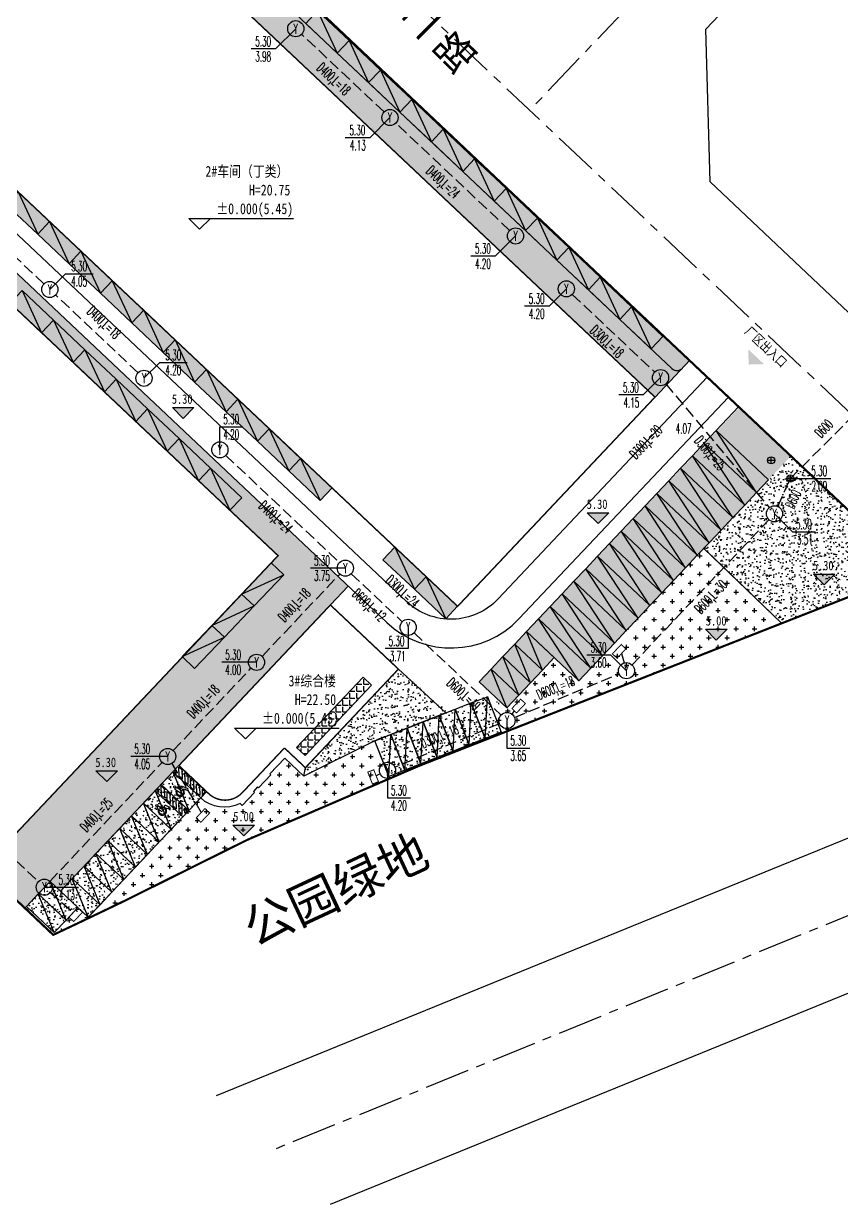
# Model space of a CAD drawing. Header units: millimetres. Extents: x 684548 to 687040, y 2544652 to 2545581.
# Drawn here: x 685342.7 to 685456.4, y 2545183 to 2545347.3 of the extents above; entities that cross this region are included whole.
import ezdxf

# ---------------------------------------------------------------- set-up
doc = ezdxf.new("R2010")
doc.units = ezdxf.units.MM
doc.header["$LTSCALE"] = 500
for name, pattern in [('CENTER', [2, 1.25, -0.25, 0.25, -0.25]), ('DASH', [0.35, 0.25, -0.1]), ('DASHED', [0.75, 0.5, -0.25]), ('DOTE', [2.4200000000000004, 2, -0.2, 0.02, -0.2])]:
    doc.linetypes.add(name, pattern=pattern)
for name, color, linetype in [('1绿地填充', 116, 'Continuous'), ('2', 2, 'Continuous'), ('4', 4, 'Continuous'), ('9', 9, 'Continuous'), ('DIM_ELEV', 3, 'Continuous'), ('PIPE-雨水', 222, 'DASH'), ('PLAN_道路', 4, 'Continuous'), ('PUB_DIM', 3, 'Continuous'), ('T1-图例$0$A-Car-Stnd', 155, 'Continuous'), ('T1-图例$0$A-Stnd', 7, 'Continuous'), ('TWT_ELEV', 3, 'Continuous'), ('TWT_LEAD', 3, 'Continuous'), ('TWT_SYMB', 3, 'Continuous'), ('TWT_TEXT', 7, 'Continuous'), ('WELL_雨水', 2, 'Continuous'), ('Z-道路中心线', 1, 'Continuous'), ('建筑', 4, 'Continuous')]:
    doc.layers.add(name, color=color, linetype=linetype)
doc.layers.add('JT-道路名称-BZ', color=7, linetype='Continuous', lineweight=5)
doc.layers.add('WSPOINT', color=4, linetype='Continuous', true_color=0x00ffff)
doc.layers.add('YSPOINT', color=40, linetype='Continuous', true_color=0xffc700)
doc.styles.add('-宋', font='simsun_0.shx', dxfattribs={"width": 0.8})
doc.styles.get("Standard").update_dxf_attribs({"font": 'simsun_0.shx'})
doc.styles.add('天正', font='simplex8.shx', dxfattribs={"width": 0.7, "bigfont": 'hztxt.shx'})
pattern_1 = [(0, (-685263.1372840717, -2544651.79451931), (1.27, 1.27), [0.635, -1.905]), (90, (-685262.8197840715, -2544652.11201931), (-1.27, 1.27), [0.635, -1.905])]
pattern_2 = [(50, (-685263.1373950907, -2545183.045798301), (2.186216027952048, -0.1912690264668369), [0.2286, -2.5146]), (355, (-685263.1373950907, -2545183.045798301), (-0.4229139117080038, 2.29267971458616), [0.18288, -2.01168]), (100.451, (-685262.9552110904, -2545183.061737301), (1.763310019991511, 2.101400253843503), [0.19428, -2.13708]), (46.18420000000001, (-685263.1373950907, -2545182.436198301), (3.252948490705559, -0.5045079351927257), [0.3428999999999994, -3.771899999999995]), (96.6356, (-685262.8663162906, -2545182.478240301), (2.848850813594846, 2.969106670680591), [0.2914200000000001, -3.20562]), (351.184, (-685263.1373950907, -2545182.436198301), (2.848855269767207, 2.969101414327173), [0.2743200000000001, -3.01752]), (21, (-685262.8325950906, -2545182.588598301), (1.819378558024599, -1.22718622220115), [0.2286, -2.5146]), (326, (-685262.8325950906, -2545182.588598301), (0.7416243401717652, 2.210255593467831), [0.18288, -2.01168]), (71.4514, (-685262.6809810906, -2545182.690863501), (2.560997889241493, 0.9830742925926895), [0.19428, -2.13708]), (37.5, (-685263.1373950907, -2545183.045798301), (0.0370632390071019, 1.014660466477837), [0, -1.987296, 0, -2.04216, 0, -2.0193]), (7.499999999999999, (-685263.1373950907, -2545183.045798301), (0.8018359501236689, 1.202166897817434), [0, -1.164336, 0, -1.941576, 0, -0.7696200000000001]), (327.5, (-685263.8170990905, -2545183.045798301), (1.627087142002457, -0.0687449279120812), [0, -0.7620000000000001, 0, -2.37744, 0, -3.15468]), (317.5, (-685264.1218990907, -2545183.045798301), (1.777550176632216, 0.3051178923999964), [0, -0.9906000000000001, 0, -1.578864, 0, -2.24028])]
pattern_3 = [(50, (-685263.1360403113, -2545183.047005755), (2.186216027952048, -0.1912690264668369), [0.2286, -2.5146]), (355, (-685263.1360403113, -2545183.047005755), (-0.4229139117080038, 2.29267971458616), [0.18288, -2.01168]), (100.451, (-685262.9538563113, -2545183.062944756), (1.763310019991511, 2.101400253843503), [0.19428, -2.13708]), (46.18420000000001, (-685263.1360403113, -2545182.437405756), (3.252948490705559, -0.5045079351927257), [0.3428999999999997, -3.771899999999997]), (96.6356, (-685262.8649615115, -2545182.479447756), (2.848850813594846, 2.969106670680591), [0.2914200000000001, -3.20562]), (351.184, (-685263.1360403113, -2545182.437405756), (2.848855269767207, 2.969101414327173), [0.2743200000000001, -3.01752]), (21, (-685262.8312403111, -2545182.589805755), (1.819378558024599, -1.22718622220115), [0.2286, -2.5146]), (326, (-685262.8312403111, -2545182.589805755), (0.7416243401717652, 2.210255593467831), [0.18288, -2.01168]), (71.4514, (-685262.6796263113, -2545182.692070956), (2.560997889241493, 0.9830742925926895), [0.19428, -2.13708]), (37.5, (-685263.1360403113, -2545183.047005755), (0.0370632390071019, 1.014660466477837), [0, -1.987296, 0, -2.04216, 0, -2.0193]), (7.499999999999999, (-685263.1360403113, -2545183.047005755), (0.8018359501236689, 1.202166897817434), [0, -1.164336, 0, -1.941576, 0, -0.7696200000000001]), (327.5, (-685263.8157443114, -2545183.047005755), (1.627087142002457, -0.0687449279120812), [0, -0.7620000000000001, 0, -2.37744, 0, -3.15468]), (317.5, (-685264.1205443114, -2545183.047005755), (1.777550176632216, 0.3051178923999964), [0, -0.9906000000000001, 0, -1.578864, 0, -2.24028])]

# ---------------------------------------------------------------- blocks, each defined once
blk = doc.blocks.new('雨水井')
at = {"layer": '2'}
for p, q in [((-1, 0), (1, 0)), ((-0.8803700023522827, 0.4742875277278982), (0.8803700023522827, 0.4742875277278982)), ((-1e-16, -1), (1e-16, 1)), ((-0.8803700023522827, -0.4742875277278982), (0.8803700023522827, -0.4742875277278982))]:
    blk.add_line(p, q, dxfattribs=at)
blk.add_circle((0, 0), 1, dxfattribs=at)
blk = doc.blocks.new('污水井')
at = {"layer": '4'}
for p, q in [((-1, 0), (1, 0)), ((-1e-16, -1), (1e-16, 1))]:
    blk.add_line(p, q, dxfattribs=at)
blk.add_circle((0, 0), 1, dxfattribs=at)
blk = doc.blocks.new('JHRTYJF')
at = {"layer": '4'}
blk.add_lwpolyline([(696832.7696694155, 2573175.729671441), (696826.7862608384, 2573175.795029064), (696826.8124098642, 2573178.188392429), (696832.7958184413, 2573178.123034807)], close=True, dxfattribs=at)
blk.add_lwpolyline([(696826.8124098642, 2573178.188392429), (696832.7696694155, 2573175.729671441)], dxfattribs=at)
blk = doc.blocks.new('43TGTRHFD')
at = {"layer": '4'}
blk.add_lwpolyline([(685418.3541003148, 2545245.024849435), (685420.7541003148, 2545245.024849435), (685420.7541003148, 2545239.724849435), (685418.3541003148, 2545239.724849435)], close=True, dxfattribs=at)
blk.add_lwpolyline([(685418.3541003148, 2545239.724849435), (685420.7541003148, 2545245.024849435)], dxfattribs=at)
blk = doc.blocks.new('45TGHHSAAAA')
at = {"layer": '4'}
blk.add_lwpolyline([(685411.3296083754, 2545246.793781016), (685413.7296083755, 2545246.793781016), (685413.7296083755, 2545236.793781016), (685411.3296083754, 2545236.793781016)], close=True, dxfattribs=at)
blk.add_lwpolyline([(685411.3296083754, 2545236.793781016), (685413.7296083755, 2545246.793781016)], dxfattribs=at)
blk = doc.blocks.new('T1-图例$0$A$C6C161DE2')
at = {"layer": '9'}
blk.add_lwpolyline([(2400, 5300), (0, 0)], dxfattribs=at)
for points in [[(970.9626688957214, 2667.593479394913), (1029.095376014709, 2644.355696201325), (1636.582167625427, 2644.355695962906), (1911.753442764282, 2124.410307645798), (1952.808464050293, 2085.854287147522), (2010.941171169281, 2080.044844388962), (2083.607053279877, 2114.901517629624), (2112.673410415649, 2164.281805992127), (2109.76677274704, 2225.280984163284), (1888.862488269806, 2812.034997463226), (1853.982862472534, 2861.415286064148), (1819.103236675262, 2881.748347759247), (1241.641888618469, 2878.843622446061), (1218.107664585113, 3059.958096027374), (1534.930920124054, 3065.767543077469), (1569.810545444488, 3109.338384151459), (1555.277370452881, 3155.81395149231), (1543.650826454162, 3176.147009372711), (1531.952826976776, 3197.454986572266), (1186.0632147789, 3197.454986572266), (1136.650413513183, 3429.832813262939), (1101.770795345306, 3482.117822885513), (1040.731450080871, 3519.879221677781), (979.6921048164367, 3522.783942937851), (892.4930477142334, 3496.641438245774), (845.9868779182434, 3450.165871620178), (834.3603405952452, 3415.309198141098), (834.3603405952452, 3354.31001996994), (944.8029494285583, 2711.16432094574)], [(571.5432949066162, 2693.288587093353), (609.3295583724974, 2826.905840873719), (679.0888028144836, 2931.475860595703), (751.7546925544738, 3001.189210891724), (853.4869313240051, 3056.378942251205), (827.2509818077089, 3172.935119867325), (684.8258481025696, 3111.935941696167), (562.7471652030944, 2987.032860517502), (487.174644947052, 2873.748668193817), (443.5751128196716, 2690.751130342484), (443.5751128196716, 2533.896096467972), (496.0374894142151, 2375.979341983795), (568.7033715248108, 2259.790428876877), (699.5019679069518, 2134.887347221375), (868.0868210792542, 2053.555107355118), (1123.870731353759, 2041.936213493347), (1356.401560783386, 2129.077900648117), (1456.318339824676, 2242.629191875458), (1531.890860080719, 2329.770874977112), (1581.303660869598, 2443.055066823959), (1598.743473529816, 2553.434533119202), (1610.370017528534, 2620.243158102036), (1479.571421146393, 2617.338436603546), (1470.851515293121, 2518.577860116959), (1441.785164833069, 2440.150341510773), (1389.46572637558, 2350.103936910629), (1319.706474781036, 2271.676418304443), (1200.534429550171, 2204.867793321609), (1072.642470836639, 2170.011120080948), (932.104266166687, 2181.670074224472), (795.492407798767, 2239.764530658722), (714.1066122055053, 2292.049540519714), (641.4407296180725, 2379.191227436066), (588.9831075668334, 2472.529654026032), (568.6366643905639, 2580.004399299621)]]:
    blk.add_lwpolyline(points, close=True, dxfattribs=at)
blk.add_circle((1037.824812412262, 3708.686202526093), 157.5268662795972, dxfattribs=at)
at = {"layer": 'T1-图例$0$A-Car-Stnd'}
for points in [[(0, 5300), (0, 0), (2400, 2.384185791e-07), (2400, 5300)], [(3600, 0), (2400, 2.384185791e-07), (2400, 5300), (3600, 5300.000000238418)], [(3450, 4033.325998067856), (3450, 3472.059990406036), (2550, 2572.059990406037), (2550, 3133.325997829437)], [(3450, 2910.793982982636), (3450, 2349.527975559235), (2550, 1449.527975320816), (2550, 2010.793982744217)]]:
    blk.add_lwpolyline(points, close=True, dxfattribs=at)
for points in [[(2550, 4817.124020576478), (2550, 5150), (2882.875979423523, 5150)], [(3444.141986846924, 5150), (3449.999999523163, 5149.999999761582), (3450, 4594.592005491256), (2550, 3694.592005491257), (2550, 4255.858012914657), (3444.141986846924, 5150)], [(2882.875979423523, 5150), (2550, 4817.124020576478), (2550, 5150), (2882.875979423523, 5150)], [(3450, 5107.143818378449), (3450, 4635.715726852416)], [(3450, 4033.325998067856), (3450, 3692.859544992447)], [(2550, 2792.859544754028), (2550, 3133.325997829437)], [(3449.999999523163, 1226.995959997177), (2550, 326.9959602355957), (2550, 888.2619676589966), (3450, 1788.261967420578), (3449.999999523163, 1226.995959997177)], [(3450, 665.7299523353576), (3450, 150.0000002384186), (2934.270047664643, 150), (3450, 665.7299523353576)]]:
    blk.add_lwpolyline(points, dxfattribs=at)
blk = doc.blocks.new('A$C432F5CDB')
at = {"layer": '9', "linetype": 'Continuous'}
h = blk.add_hatch(dxfattribs=at)
h.set_pattern_fill('CROSS', color=256, scale=0.2)
h.set_pattern_definition(pattern_1)
edge = h.paths.add_edge_path()
edge.add_line((76.56020402512513, 49.48240400943905), (5.266972386394627, 116.7228317474946))
edge.add_line((5.266972386394627, 116.7228317474946), (49.51763082528486, 163.641087017022))
edge.add_line((49.51763082528486, 163.641087017022), (50.83722008799668, 162.3866411070339))
edge.add_line((50.83722008799668, 162.3866411070339), (83.91833964956459, 197.1855670060031))
edge.add_line((83.91833964956459, 197.1855670060031), (86.10645232070237, 195.1218419009819))
edge.add_arc((87.47870594798587, 196.576805811841), 1.999999999873765, 226.675710782262, 316.4497892934749)
edge.add_line((88.92824766470585, 195.1988258371129), (89.36673518223688, 195.6629670043476))
edge.add_line((89.36673518223688, 195.6629670043476), (83.09013300260995, 201.3944233092479))
edge.add_line((83.09013300260995, 201.3944233092479), (82.00297671509907, 202.4279082906432))
edge.add_line((82.00297671509907, 202.4279082906432), (0.10797671508044, 116.2799082905985))
edge.add_line((0.10797671508044, 116.2799082905985), (3.675976715167053, 113.0999082908966))
edge.add_line((3.675976715167053, 113.0999082908966), (73.94708232930861, 46.71178079023957))
edge.add_line((73.94708232930861, 46.71178079023957), (74.16413855995052, 46.94191972073167))
edge.add_line((74.16413855995052, 46.94191972073167), (76.56020402512513, 49.48240400943905))
h = blk.add_hatch(dxfattribs=at)
h.set_pattern_fill('AR-CONC', color=256, scale=1.2)
h.set_pattern_definition(pattern_3)
edge = h.paths.add_edge_path()
edge.add_line((43.69205692526884, 157.4639072096906), (49.51961379882414, 163.6431729709729))
edge.add_line((49.51961379882414, 163.6431729709729), (52.44318848242983, 160.863920415286))
edge.add_line((52.44318848242983, 160.863920415286), (52.5786489918828, 160.7351467474364))
edge.add_line((52.5786489918828, 160.7351467474364), (85.65016839618328, 195.5241479440592))
edge.add_line((85.65016839618328, 195.5241479440592), (85.66517605446279, 195.541989151854))
edge.add_line((85.66517605446279, 195.541989151854), (85.71241615188772, 195.4974345108494))
edge.add_line((85.71241615188772, 195.4974345108494), (85.69627343770117, 195.480318821501))
edge.add_line((85.69627343770117, 195.480318821501), (80.10918409167789, 189.6031081727706))
edge.add_line((80.10918409167789, 189.6031081727706), (58.32023564609698, 166.5013351906091))
edge.add_arc((67.77733076689765, 157.5815060446038), 13.0000000045306, 136.6746168397116, 226.6757107645066)
edge.add_line((58.85768218291923, 148.1242406228557), (124.7377828651806, 85.98922376707196))
edge.add_line((124.7377828651806, 85.98922376707196), (122.2601081184111, 83.36221133451909))
edge.add_line((122.2601081184111, 83.36221133451909), (114.9852885634172, 90.22347947116941))
edge.add_line((114.9852885634172, 90.22347947116941), (108.2983697786694, 96.53026721253993))
edge.add_line((108.2983697786694, 96.53026721253993), (109.945082851802, 98.27621568599717))
edge.add_line((109.945082851802, 98.27621568599717), (57.56633209320717, 147.6773933903314))
edge.add_line((57.56633209320717, 147.6773933903314), (55.92153881757986, 145.9296342553571))
edge.add_line((55.92153881757986, 145.9296342553571), (46.60198474675417, 154.7193999555893))
edge.add_line((46.60198474675417, 154.7193999555893), (9.55113669950515, 115.435374462977))
edge.add_line((9.551136808702722, 115.4353743591346), (77.93444062536582, 50.93945387471467))
edge.add_line((77.93444062536582, 50.93945387471467), (101.913813776453, 76.3641434861347))
edge.add_line((101.913813776453, 76.3641434861347), (114.2640964217717, 89.45881868572906))
edge.add_line((114.2640964217717, 89.45881868572906), (114.9852885633008, 90.22347947210073))
edge.add_line((114.9852885633008, 90.22347947210073), (122.2601081182947, 83.36221133545041))
edge.add_line((122.2601081182947, 83.36221133545041), (101.1960149392252, 61.02851530117914))
edge.add_line((101.1960149392252, 61.02851530117914), (84.72897141252179, 43.56894837273284))
edge.add_line((84.72897141252179, 43.56894837273284), (83.29578840115573, 44.92678435472771))
edge.add_line((83.29578840115573, 44.92678435472771), (79.99944509344641, 41.43764107860625))
edge.add_line((79.99944509344641, 41.43764107860625), (79.77988607808948, 41.20524026639759))
edge.add_line((79.77988607808948, 41.20524026639759), (73.94906530273146, 46.71386674512177))
edge.add_line((73.94906530273146, 46.71386674512177), (76.56218699854799, 49.48448996432126))
edge.add_line((76.56218699854799, 49.48448996432126), (5.268955360050313, 116.7249177023768))
edge.add_line((5.268955360050313, 116.7249177023768), (6.652023647096939, 118.1913625700399))
edge.add_line((6.652023647096939, 118.1913625700399), (43.69205692526884, 157.4639072096906))
h = blk.add_hatch(dxfattribs=at)
h.set_pattern_fill('AR-CONC', color=256, scale=1.2)
h.set_pattern_definition(pattern_2)
h.paths.add_polyline_path([(171.7747103761649, 116.9155265735462), (170.4889331402955, 115.5522513058968), (96.96671042579692, 184.7746524158865), (98.6130249677226, 186.5204703900963), (172.2220708102686, 117.3898508953862)])
h = blk.add_hatch(dxfattribs=at)
h.set_pattern_fill('AR-CONC', color=256, scale=1.2)
h.set_pattern_definition(pattern_2)
edge = h.paths.add_edge_path()
edge.add_line((167.3938641143031, 112.2720379224047), (171.1369106388883, 116.2406665710732))
edge.add_arc((170.4094286833424, 116.9267933871597), 1.000000001698962, 226.6757108926507, 316.6757106849385, ccw=False)
edge.add_line((169.7233018699335, 116.199311429169), (169.7061932259239, 116.1811587321572))
edge.add_line((169.7061932259239, 116.1811587321572), (96.96731965977233, 184.7735715918243))
edge.add_line((96.96731965977233, 184.7735715918243), (93.93400415708311, 181.5574280894361))
edge.add_line((93.93400415708311, 181.5574280894361), (167.3938641143031, 112.2720379224047))
h = blk.add_hatch(dxfattribs=at)
h.set_pattern_fill('AR-CONC', color=256, scale=1.2)
h.set_pattern_definition(pattern_2)
h.paths.add_polyline_path([(9.549782029469498, 115.4365818137303), (77.9330858461326, 50.94066132931039), (101.9124589972198, 76.36535094073042), (114.2627416425384, 89.46002614032479), (117.206600928097, 93.08999306010082), (124.7353212351445, 85.98925765836611), (101.194660159992, 61.02972275577485), (84.72761663328856, 43.57015582732856), (83.2944336219225, 44.92799180932343), (79.99809031421319, 41.43884853320196), (79.77853129885625, 41.20644772099331), (73.94771052349824, 46.71507419971749), (76.56083221931476, 49.48569741891697), (5.267600580817088, 116.7261251569725), (6.650668867863714, 118.1925700246356), (43.69070214603562, 157.4651146642864), (46.60062996752095, 154.720607410185)])
h = blk.add_hatch(dxfattribs=at)
h.set_pattern_fill('AR-CONC', color=256, scale=1.2)
h.set_pattern_definition(pattern_3)
h.paths.add_polyline_path([(138.3041940637631, 81.42639764491469), (129.5744803334819, 89.65985363675281), (131.2211339317728, 91.4058581981808), (139.9508952414617, 83.17234628088772)])
h.paths.add_polyline_path([(120.8446573398541, 97.8934016362764), (122.4913585176691, 99.63935027224943), (61.38284209091216, 157.2740440028719), (59.73619051196147, 155.5280375373549)])
edge = h.paths.add_edge_path()
edge.add_line((108.2983697786694, 96.53026721253993), (109.9450753170531, 98.27621174091475))
edge.add_line((109.9450753170531, 98.27621174091475), (57.56633209134452, 147.6773933884687))
edge.add_line((57.56633209134452, 147.6773933884687), (55.91962539847009, 145.9314389037899))
edge.add_line((55.91962539847009, 145.9314389037899), (108.2983642646577, 96.53026136616245))
h = blk.add_hatch(dxfattribs=at)
h.set_pattern_fill('AR-CONC', color=256, scale=1.2)
h.set_pattern_definition(pattern_2)
h.paths.add_polyline_path([(186.2937669923995, 104.0689114755951), (158.4591141577111, 74.55655559292063), (156.8124098050175, 72.81059889961034), (153.4218849565368, 76.0332150934264), (146.8350675480906, 69.0493883183226), (142.9793613043148, 72.68590808939189), (179.1017134817084, 110.7931000357494)])
h = blk.add_hatch(dxfattribs=at)
h.set_pattern_fill('AR-CONC', color=256, scale=1.2)
h.set_pattern_definition(pattern_2)
h.paths.add_polyline_path([(183.1720770854736, 100.7590508754365), (186.2474728358211, 104.1125737386755), (203.313847108162, 88.01772845722735), (185.0017763613723, 80.81978982314467), (174.1901314173592, 91.23573350999504)])
h = blk.add_hatch(dxfattribs=at)
h.set_pattern_fill('CROSS', color=256, scale=0.2)
h.set_pattern_definition(pattern_1)
h.paths.add_polyline_path([(174.1901314173592, 91.23573350999504), (156.8124098050175, 72.81059889961034), (153.3932446113322, 76.03539492655545), (146.806427204865, 69.05156815424562), (144.1558264272753, 70.73939205473289), (146.0257057920098, 65.67638403084129), (185.0017763613723, 80.81978982314467)])
h = blk.add_hatch(dxfattribs=at)
h.set_pattern_fill('AR-CONC', color=256, scale=1.2)
h.set_pattern_definition(pattern_2)
h.paths.add_polyline_path([(138.7099342839792, 68.49766093259677), (128.4512057950487, 64.46460548881441), (118.5550955072976, 59.57063475856557), (118.7825283234706, 60.73073534993454), (131.7160187609261, 74.44377021165565)])
h = blk.add_hatch(dxfattribs=at)
h.set_pattern_fill('AR-CONC', color=256, scale=1.2)
h.set_pattern_definition(pattern_2)
h.paths.add_polyline_path([(144.0863570113433, 70.61131569975987), (128.4512057923712, 64.46460549114272), (130.4993320499779, 59.2548652132973), (146.0909552806988, 65.51252466673031)])
h = blk.add_hatch(dxfattribs=at)
h.set_pattern_fill('CROSS', color=256, scale=0.2)
h.set_pattern_definition(pattern_1)
edge = h.paths.add_edge_path()
edge.add_arc((107.4974614722887, 59.99425211641938), 4.771187624261258, 226.7498723689081, 297.4049441474822)
edge.add_line((109.6935265077045, 55.75850782450288), (109.9846146558411, 55.48077657772228))
edge.add_line((109.9846146558411, 55.48077657772228), (111.7039015478221, 57.30369060207158))
edge.add_line((111.7039015478221, 57.30369060207158), (111.558405156713, 57.44091596407816))
edge.add_line((111.558405156713, 57.44091596407816), (112.1416129485005, 58.05927562620491))
edge.add_line((112.1416129485005, 58.05927562620491), (112.2871093390276, 57.92205026419833))
edge.add_line((112.2871093390276, 57.92205026419833), (114.0024263731902, 59.74075515102595))
edge.add_line((114.0024263731902, 59.74075515102595), (113.8569299812661, 59.87798051396385))
edge.add_line((113.8569299812661, 59.87798051396385), (115.9153104223078, 62.06042638048529))
edge.add_line((115.9153104223078, 62.06042638048529), (118.5564502866473, 59.56942730443552))
edge.add_line((118.5564502866473, 59.56942730443552), (128.4525605689268, 64.46339803840965))
edge.add_line((128.4525605689268, 64.46339803840965), (130.5099647098686, 59.23005797388032))
edge.add_line((130.5099647098686, 59.23005797388032), (110.7059880254091, 50.69602437037975))
edge.add_line((110.7059880254091, 50.69602437037975), (93.52995968866162, 42.15899424441158))
edge.add_line((93.52995968866162, 42.15899424441158), (88.64058371842839, 39.8153648483567))
edge.add_line((88.64058371842839, 39.8153648483567), (88.58462577639148, 39.93247625883669))
edge.add_line((88.58462577639148, 39.93247625883669), (104.2283171270974, 56.51906484132632))
h = blk.add_hatch(dxfattribs=at)
h.set_pattern_fill('AR-CONC', color=256, scale=1.2)
h.set_pattern_definition(pattern_2)
h.paths.add_polyline_path([(105.0503145238617, 57.39325064281001), (88.58327099715825, 39.9336837134324), (87.1470293222228, 41.28827940626069), (83.85068601509558, 37.79913613013923), (79.99809031526092, 41.43884853133932), (83.29443362203892, 44.9279918083921), (84.72953508235514, 43.57218990474939), (101.1946601601084, 61.02972275484353)])
h = blk.add_hatch(dxfattribs=at)
h.set_pattern_fill('CROSS', color=256, scale=0.2, angle=10)
h.set_pattern_definition([(10, (-685263.1372840717, -2544651.79451931), (1.030172660688502, 1.471239031962505), [0.6349999999999989, -1.904999999999997]), (99.99999999999994, (-685262.7694743135, -2544652.052062475), (-1.471239031962505, 1.030172660688502), [0.6349999999999998, -1.904999999999999])])
h.paths.add_polyline_path([(79.99637999583501, 41.437207180541), (79.77682098047806, 41.20480636833235), (83.71889459097292, 37.48056034743786), (88.63802006840704, 39.8142544622533), (88.5815606790129, 39.93204236077145), (87.14531900372822, 41.28663805453107), (83.84897569660097, 37.7974947784096)])
at = {"layer": 'DIM_ELEV'}
blk.add_hatch(color=256, dxfattribs=at).paths.add_polyline_path([(180.4186076306505, 116.7992699975147), (182.5390717386035, 116.8595358016901), (180.3583418264752, 118.9197341054678)])
at = {"layer": 'PUB_DIM', "linetype": 'Continuous'}
h = blk.add_hatch(dxfattribs=at)
h.set_pattern_fill('ANGLE', color=8, scale=0.27648)
h.set_pattern_definition([(0, (-685263.1366660133, -2545183.047669169), (0, 0.9656064), [0.7022592, -0.2633472]), (90, (-685263.1366660133, -2545183.047669169), (-0.9656064, 1e-16), [0.7022592, -0.2633472])])
h.paths.add_polyline_path([(117.5696601020172, 63.52299790689722), (126.7979681056458, 73.30752668343484), (127.9619392340537, 72.20972378225997), (118.7336312304251, 62.42519500525668)])
at = {"layer": 'TWT_ELEV'}
for points in [[(101.7887916796608, 109.3130765259266), (100.2887916796608, 110.8130765259266), (103.2887916796608, 110.8130765259266)], [(159.4817713395459, 94.69600283540785), (157.9817713395459, 96.19600283540785), (160.9817713395459, 96.19600283540785)], [(190.921132237534, 86.16481849737465), (189.421132237534, 87.66481849737465), (192.421132237534, 87.66481849737465)], [(175.9173875171691, 78.47553524142131), (174.4173875171691, 79.97553524142131), (177.4173875171691, 79.97553524142131)], [(91.15523251367267, 58.79241225449368), (89.65523251367267, 60.29241225449368), (92.65523251367269, 60.29241225449368)], [(110.2031518858857, 51.2516414374113), (108.7031518858857, 52.75164143741131), (111.7031518858857, 52.75164143741131)]]:
    blk.add_hatch(color=256, dxfattribs=at).paths.add_polyline_path(points)
at = {"layer": '1绿地填充', "linetype": 'Continuous'}
blk.add_line((85.176497419714, 38.16911834804341), (85.17707508651074, 38.16857260139659), dxfattribs=at)
blk.add_lwpolyline([(117.5696601020172, 63.52299790689722), (126.7979681056458, 73.30752668343484), (127.9619392340537, 72.20972378225997), (118.7336312304251, 62.42519500525668)], close=True, dxfattribs=at)
at = {"layer": '4', "linetype": 'CENTER', "ltscale": 0.01}
blk.add_line((246.4249690086581, 253.6133708842099), (149.9760996504919, 152.1631218213588), dxfattribs=at)
at = {"layer": '4', "ltscale": 5}
for p, q in [((97.015081628575, 184.8245611409657), (169.7548127953196, 116.2313395678066)), ((167.3939751333091, 112.2707499791868), (172.2220708102686, 117.3898508953862))]:
    blk.add_line(p, q, dxfattribs=at)
at = {"layer": '4', "ltscale": 2.5}
for p, q in [((175.8848598905606, 107.6071741255), (179.0189474369399, 110.9301796122454)), ((122.2588643581839, 83.3621308458969), (124.7360228605103, 85.98859591828659))]:
    blk.add_line(p, q, dxfattribs=at)
at = {"layer": '4'}
for points in [[(106.4433536170982, 15.16315776854753), (214.0930936482036, 59.04816065449267), (217.0795802318025, 75.01167086185887), (30.50818915432319, 251.271033055149), (27.65090459899511, 253.6133708842099)], [(175.048778095399, 142.2331027565524), (174.4770615884335, 163.4222026132047)], [(362.3063423892018, 123.1690069455653), (261.6630862412276, 79.38450105162337), (237.0047139078379, 83.70154726272449), (175.048778095399, 142.2331027565524)]]:
    blk.add_lwpolyline(points, dxfattribs=at)
at = {"layer": '4', "linetype": 'CENTER', "ltscale": 0.01, "flags": 128}
blk.add_lwpolyline([(245.8417107043788, 61.59612029418349), (42.59051821322645, 253.6133708842099)], dxfattribs=at)
at = {"layer": '4', "ltscale": 50}
blk.add_lwpolyline([(174.4770615884335, 163.4222026132047), (260.2226631918457, 253.6133708842099)], dxfattribs=at)
at = {"layer": '4', "linetype": 'CENTER', "ltscale": 0.01, "flags": 128}
blk.add_lwpolyline([(362.3063423892018, 112.2636617431417), (231.7198801996419, 55.45246601803228, -0.0058133007085837), (230.4341737276409, 54.9108125353232), (114.3357488682959, 7.581578776240348)], format="xyb", dxfattribs=at)
at = {"layer": '4'}
blk.add_lwpolyline([(362.3063423894346, 101.3583165411837), (235.7091770711122, 46.28265083627775, -0.0058133007094411), (234.2091861853841, 45.65072177164256), (122.2281441194936, -2.160668373e-07)], format="xyb", dxfattribs=at)
blk.add_lwpolyline([(175.6105494003277, 89.8673021751456), (175.6105494003277, 89.8673021751456), (185.0017763613723, 80.81978982314467), (185.0017763613723, 80.81978982314467), (174.1901314173592, 91.23573350999504)], close=True, dxfattribs=at)
at = {"layer": '4', "linetype": 'Continuous'}
blk.add_lwpolyline([(128.4512057923712, 64.46460549067706), (118.5550955072976, 59.57063475856557), (115.913955643191, 62.06163383508101), (113.8555752021493, 59.87918796855956), (114.0010715937242, 59.74196260515601), (112.2857545599108, 57.92325771879404), (112.1402581690345, 58.06048308080062), (111.5570503774797, 57.44212341867387), (111.7025467684725, 57.3048980566673), (109.9832598764915, 55.481984032318), (109.6921717285877, 55.7597152790986, -0.3184440741276161), (104.2269623464672, 56.52027229731903), (88.58327099715825, 39.9336837134324), (88.63937302085105, 39.81664136564359), (110.7036049093585, 50.69820169918239), (130.5086099306354, 59.23126542847604)], format="xyb", close=True, dxfattribs=at)
at = {"layer": '4', "ltscale": 5}
blk.add_arc((170.4409396088449, 116.9588215234689), 1.000000000026387, 226.6757107962675, 316.6757107774096, dxfattribs=at)
at = {"layer": 'DIM_ELEV'}
for p, q in [((104.0701336706988, 135.614927789662), (102.5701336706988, 137.114927789662)), ((102.5701336706988, 137.114927789662), (117.1359898791415, 137.114927789662)), ((104.0701336706988, 135.614927789662), (105.5701336706988, 137.114927789662)), ((110.4366493405541, 64.75112769426778), (108.9366493405541, 66.25112769426777)), ((108.9366493405541, 66.25112769426777), (123.5025055489968, 66.25112769426777)), ((110.4366493405541, 64.75112769426778), (111.9366493405541, 66.25112769426777))]:
    blk.add_line(p, q, dxfattribs=at)
at = {"layer": 'PLAN_道路', "linetype": 'Continuous'}
for p, q in [((101.913813776453, 76.3641434861347), (114.2640964217717, 89.45881868572906)), ((114.2640964217717, 89.45881868572906), (114.9852885633008, 90.22347947210073)), ((114.2640964217717, 89.45881868572906), (114.2640964217717, 89.45881868572906)), ((122.2601081182947, 83.36221133545041), (101.1960149392252, 61.02851530117914)), ((77.93444062536582, 50.93945387471467), (101.913813776453, 76.3641434861347)), ((101.913813776453, 76.3641434861347), (101.913813776453, 76.3641434861347)), ((101.1960149392252, 61.02851530117914), (84.72897141252179, 43.56894837273284)), ((79.77988607808948, 41.20524026639759), (73.94906530273146, 46.71386674512177)), ((83.29578840115573, 44.92678435472771), (79.99944509344641, 41.43764107860625)), ((84.72897141252179, 43.56894837273284), (83.29578840115573, 44.92678435472771)), ((79.99944509344641, 41.43764107860625), (79.77988607808948, 41.20524026639759))]:
    blk.add_line(p, q, dxfattribs=at)
blk.add_lwpolyline([(61.22884644847363, 163.7554411035962), (83.01793745718896, 186.8573652384802, -0.231662148471927), (90.42735080688728, 189.6407691235654, 0.0915313803440746), (95.12974384706467, 190.0490830070339), (91.41845417220611, 193.5493801920675, 0.2441045659668169), (80.10803737258539, 189.6019019018858), (58.31908892700448, 166.5001289197244, 0.4142191544745625), (58.85653546382673, 148.123034351971), (130.1127249586861, 80.9175430200994, 0.4139695228770031), (148.4822031569201, 81.44728245958686), (177.5989980282029, 112.2675512772985), (174.6636843171436, 115.036771918647), (145.5797286522575, 84.1996804755181, -0.4142142696238898), (132.857234818628, 83.8274683901109), (61.60104272409808, 151.0329621802084, -0.4142195416219512), (61.22884644870646, 163.7554411035962)], format="xyb", close=True, dxfattribs=at)
blk.add_lwpolyline([(138.3284379810793, 68.34594168281183), (128.4525605742819, 64.4633980342187), (118.5564502865309, 59.56942730396986), (118.7838831027038, 60.72952789533883), (131.7173735401593, 74.44256275705993)], close=True, dxfattribs=at)
at = {"layer": 'TWT_ELEV'}
for p, q in [((101.7887916796608, 109.3130765259266), (100.2887916796608, 110.8130765259266)), ((100.2887916796608, 110.8130765259266), (103.2887916796608, 110.8130765259266)), ((101.7887916796608, 109.3130765259266), (103.2887916796608, 110.8130765259266)), ((159.4817713395459, 94.69600283540785), (157.9817713395459, 96.19600283540785)), ((157.9817713395459, 96.19600283540785), (160.9817713395459, 96.19600283540785)), ((159.4817713395459, 94.69600283540785), (160.9817713395459, 96.19600283540785)), ((190.921132237534, 86.16481849737465), (189.421132237534, 87.66481849737465)), ((189.421132237534, 87.66481849737465), (192.421132237534, 87.66481849737465)), ((190.921132237534, 86.16481849737465), (192.421132237534, 87.66481849737465)), ((175.9173875171691, 78.47553524142131), (174.4173875171691, 79.97553524142131)), ((174.4173875171691, 79.97553524142131), (177.4173875171691, 79.97553524142131)), ((175.9173875171691, 78.47553524142131), (177.4173875171691, 79.97553524142131)), ((91.15523251367267, 58.79241225449368), (89.65523251367267, 60.29241225449368)), ((89.65523251367267, 60.29241225449368), (92.65523251367269, 60.29241225449368)), ((91.15523251367267, 58.79241225449368), (92.65523251367269, 60.29241225449368)), ((110.2031518858857, 51.2516414374113), (108.7031518858857, 52.75164143741131)), ((108.7031518858857, 52.75164143741131), (111.7031518858857, 52.75164143741131)), ((110.2031518858857, 51.2516414374113), (111.7031518858857, 52.75164143741131))]:
    blk.add_line(p, q, dxfattribs=at)
at = {"layer": 'Z-道路中心线', "linetype": 'DOTE', "ltscale": 0.003, "const_width": 0.3}
blk.add_lwpolyline([(203.3197159285192, 88.01091375621036), (82.00371592841111, 202.4299137559719), (0.1087159283924848, 116.2819137559272), (3.676715928479097, 113.1019137562252), (83.72071592847351, 37.48091375594959), (86.83871592837386, 38.9549137558788), (91.2567159285536, 41.06591375591233), (93.5287159284344, 42.1589137557894), (110.7037159283645, 50.69691375596448), (134.6087159283925, 60.99691375624388)], close=True, dxfattribs=at)
at = {"layer": '建筑', "const_width": 0.2}
for points in [[(139.9496514813509, 83.17226579226553), (61.38160035002511, 157.2739616101607), (88.82667289650999, 186.3732398296706), (167.3939751333091, 112.2707499791868)], [(9.549893048591912, 115.435293869581), (77.93319686525501, 50.93937338516116), (114.98404480319, 90.22339898254722), (46.60074098652694, 154.7193194669671)]]:
    blk.add_lwpolyline(points, close=True, dxfattribs=at)
blk.add_lwpolyline([(128.8062019577482, 77.18698952253908), (122.2588643581839, 83.3621308458969), (101.1947711788816, 61.02843481162563), (105.3414183255518, 57.11751197371632, 0.4142135623649542), (110.0063272636616, 57.2539839418605), (115.8727115204092, 63.47395466128364)], format="xyb", dxfattribs=at)
blk.add_lwpolyline([(128.806201958796, 77.18698952207342), (131.7161297799321, 74.44248226843774), (118.7826393424766, 60.72944740671665), (115.8727115209913, 63.4739546617493)], dxfattribs=at)
at = {"xscale": 1.002713087290779, "yscale": 1.002713087290779, "zscale": 1.002713087290779}
for p, rotation in [((-2262982.168612311, -1422435.531636241), 317.30624363396), ((-2262977.803372459, -1422439.648036723), 317.30624363396), ((-2262973.438132607, -1422443.764437204), 317.30624363396), ((-2262969.072892755, -1422447.880837685), 317.30624363396), ((-2262964.707652903, -1422451.997238166), 317.30624363396), ((-2262960.342413051, -1422456.113638647), 317.30624363396), ((-2262955.977173199, -1422460.230039129), 317.30624363396), ((-2263142.603532235, -1422271.725141854), 317.3014590761614), ((-2263138.238636144, -1422275.841906847), 317.3014590761614), ((-2262951.611933347, -1422464.34643961), 317.30624363396), ((-2262947.246693495, -1422468.462840091), 317.30624363396), ((-2263133.873740052, -1422279.95867184), 317.3014590761614), ((-2263129.508843961, -1422284.075436832), 317.3014590761614), ((-2262942.881453643, -1422472.579240572), 317.30624363396), ((-2263142.055146142, -1422285.438557461), 317.3014590761614), ((-2262938.516213791, -1422476.695641053), 317.30624363396), ((-2263125.143947869, -1422288.192201824), 317.3014590761614), ((-2263137.690250051, -1422289.555322454), 317.3014590761614), ((-2263120.779051777, -1422292.308966817), 317.3014590761614), ((-2263133.325353959, -1422293.672087446), 317.3014590761614), ((-2263116.414155686, -1422296.42573181), 317.3014590761614), ((-2263128.960457868, -1422297.788852439), 317.3014590761614), ((-2263112.049278575, -1422300.5424789), 317.3014590761614), ((-2263124.595561776, -1422301.905617431), 317.3014590761614), ((-2263107.684382484, -1422304.659243892), 317.3014590761614), ((-2263120.230665684, -1422306.022382424), 317.3014590761614), ((-2263103.319486392, -1422308.776008885), 317.3014590761614), ((-2263115.865769592, -1422310.139147416), 317.3014590761614), ((-2263090.224836079, -1422321.12626806), 317.3014590761614), ((1413590.395240288, -2268725.744767624), 47.07561434724278), ((-2263085.863166254, -1422325.240053458), 317.3014590761614), ((1413586.261300363, -2268730.093392774), 47.07561434724278), ((1413582.127349579, -2268734.442007601), 47.07561434724278)]:
    blk.add_blockref('JHRTYJF', p, dxfattribs=dict(at, rotation=rotation))
for name, p, rotation in [('45TGHHSAAAA', (1381516.261346941, -2244880.585729084), 46.67571078562544), ('45TGHHSAAAA', (1381514.614642588, -2244882.331685778), 46.67571078562544), ('45TGHHSAAAA', (1381512.967938235, -2244884.077642471), 46.67571078562544), ('45TGHHSAAAA', (1381511.321233882, -2244885.823599164), 46.67571078562544), ('45TGHHSAAAA', (1381509.67452953, -2244887.569555858), 46.67571078562544), ('45TGHHSAAAA', (1381508.027825177, -2244889.315512551), 46.67571078562544), ('45TGHHSAAAA', (1381506.381120824, -2244891.061469244), 46.67571078562544), ('45TGHHSAAAA', (1381504.734416473, -2244892.807425935), 46.67571078562544), ('45TGHHSAAAA', (1381503.087712121, -2244894.553382628), 46.67571078562544), ('45TGHHSAAAA', (1381501.441007768, -2244896.299339322), 46.67571078562544), ('45TGHHSAAAA', (1381499.794303416, -2244898.045296014), 46.67571078562544), ('45TGHHSAAAA', (1381498.147599063, -2244899.791252707), 46.67571078562544), ('45TGHHSAAAA', (1381496.500894711, -2244901.5372094), 46.67571078562544), ('45TGHHSAAAA', (1381494.854190358, -2244903.283166094), 46.67571078562544), ('45TGHHSAAAA', (1381493.207486005, -2244905.029122787), 46.67571078562544), ('45TGHHSAAAA', (1381491.560781652, -2244906.77507948), 46.67571078562544), ('43TGTRHFD', (1381483.807756882, -2244912.41736968), 46.67571079169093), ('43TGTRHFD', (1381482.16105253, -2244914.163326374), 46.67571079169093), ('43TGTRHFD', (1381480.514348178, -2244915.909283068), 46.67571079169093), ('43TGTRHFD', (1381478.867643826, -2244917.655239762), 46.67571079169093), ('43TGTRHFD', (293488.664865383, -2619476.316632943), 21.46147902869366), ('43TGTRHFD', (293490.8984584149, -2619475.438531484), 21.46147902869366), ('43TGTRHFD', (293484.1976793206, -2619478.07283586), 21.46147902869366), ('43TGTRHFD', (293486.4312723518, -2619477.194734401), 21.46147902869366), ('43TGTRHFD', (293479.7304932582, -2619479.829038776), 21.46147902869366), ('43TGTRHFD', (293481.9640862894, -2619478.950937318), 21.46147902869366), ('43TGTRHFD', (293477.4969002271, -2619480.707140235), 21.46147902869366), ('43TGTRHFD', (1381430.524201962, -2244936.300240681), 46.67571077331962), ('43TGTRHFD', (1381428.87749761, -2244938.046197374), 46.67571077331962), ('43TGTRHFD', (1381427.230793257, -2244939.792154067), 46.67571077331962), ('43TGTRHFD', (1381425.584088904, -2244941.53811076), 46.67571077331962), ('43TGTRHFD', (1381423.937384551, -2244943.284067452), 46.67571077331962), ('43TGTRHFD', (1381422.290680199, -2244945.030024145), 46.67571077331962), ('43TGTRHFD', (1379529.63794145, -2246107.703391984), 46.6275403398724), ('43TGTRHFD', (1381420.643975846, -2244946.775980838), 46.67571077331962), ('43TGTRHFD', (1379527.989769796, -2246109.447963622), 46.6275403398724)]:
    blk.add_blockref(name, p, dxfattribs=dict(rotation=rotation))
at = {"layer": 'T1-图例$0$A-Stnd', "xscale": 0.001, "yscale": 0.001, "zscale": 0.001, "rotation": 46.67571078596392}
for p in [(102.5804660550784, 54.77190187759697), (100.1104095261544, 52.15296683786437)]:
    blk.add_blockref('T1-图例$0$A$C6C161DE2', p, dxfattribs=at)
at = {"linetype": 'DASHED', "insert": (122.0109854383627, 173.8172879419289, -9994.40001), "char_height": 4, "width": 22.03576472913846, "attachment_point": 1, "rotation": 45.4019153323775}
blk.add_mtext('汇\\P银\\P二\\P路', dxfattribs=at)
at = {"layer": 'DIM_ELEV', "color": 7, "style": '-宋', "width": 0.8}
for s, p in [('2#车间（丁类）', (104.8880995837829, 142.914927789662)), ('H=20.75', (110.9370447314622, 140.314927789662)), ('%%p0.000(5.45)', (106.4003358707027, 137.714927789662)), ('3#综合楼', (116.4394253802204, 72.05112769426778)), ('H=22.50', (117.3035604013175, 69.45112769426778)), ('%%p0.000(5.45)', (112.766851540558, 66.85112769426777))]:
    blk.add_text(s, height=1.51054852320675, dxfattribs=at).set_placement(p)
at = {"layer": 'JT-道路名称-BZ', "linetype": 'Continuous'}
blk.add_text('公园绿地', height=5, rotation=25, dxfattribs=at).set_placement((111.6596712779719, 35.74277348117903))
at = {"layer": 'TWT_ELEV', "color": 7, "style": '-宋', "width": 0.8}
for s, p in [('5.30', (100.2132630078909, 111.3380765259266)), ('5.30', (157.906242667776, 96.72100283540784)), ('5.30', (189.3456035657641, 88.18981849737467)), ('5.00', (174.4610625840346, 80.50053524142132)), ('5.30', (89.5797038419028, 60.81741225449368)), ('5.00', (108.7468269527513, 53.27664143741131))]:
    blk.add_text(s, height=1.321729957805907, dxfattribs=at).set_placement(p)
at = {"layer": 'TWT_TEXT', "style": '-宋', "width": 0.8}
blk.add_text('厂区出入口', height=1.321729957805907, rotation=316.6279676469691, dxfattribs=at).set_placement((179.7537796113174, 121.2585813263431))
blk = doc.blocks.new('$TwtSys$00000187')
blk.add_circle((0, 0, 1e-08), 0.5)

msp = doc.modelspace()

# ---------------------------------------------------------------- linework, layer by layer
at = {"layer": '4', "linetype": 'Continuous', "const_width": 0.136}
for points in [[(685424.606524719, 2545259.613512283), (685425.8312610812, 2545260.912067574), (685426.4805387268, 2545260.299699392), (685425.2558023646, 2545259.001144102)], [(685410.6359391827, 2545252.011509083), (685411.860675545, 2545253.310064374), (685412.5099531905, 2545252.697696192), (685411.2852168282, 2545251.399140902)], [(685391.4274581542, 2545243.491530848), (685392.0790751579, 2545241.8297185), (685391.2481689838, 2545241.503909998), (685390.5965519802, 2545243.165722346)], [(685366.7362588382, 2545236.798425039), (685367.9609952004, 2545238.09698033), (685368.6102728461, 2545237.484612148), (685367.385536484, 2545236.186056858)], [(685349.0569307175, 2545222.989209151), (685350.2816670799, 2545224.287764442), (685350.9309447256, 2545223.675396261), (685349.7062083633, 2545222.37684097)]]:
    msp.add_lwpolyline(points, close=True, dxfattribs=at)
at = {"layer": 'PIPE-雨水', "linetype": 'DASH', "ltscale": 0.0125}
for p, q in [((685392.8600365283, 2545334.972265791), (685381.4023049442, 2545345.778878903)), ((685410.3198653047, 2545318.505499895), (685394.4968763887, 2545333.428486249)), ((685345.5654674519, 2545311.061313369), (685329.7428857402, 2545325.984731475)), ((685358.6600178338, 2545298.710898384), (685347.2022862497, 2545309.517511496)), ((685419.0292935465, 2545309.602695818), (685430.4870251314, 2545298.796082707)), ((685432.0273208248, 2545297.161334635), (685446.425242321, 2545279.951968836)), ((685449.353, 2545283.991), (685458.085631451, 2545292.723631451)), ((685370.852389706, 2545287.212587227), (685386.6592686895, 2545272.302844081)), ((685447.6087934287, 2545280.115031347), (685449.353, 2545283.991)), ((685427.3350045644, 2545258.08328045), (685446.375227679, 2545278.270712303)), ((685375.8991346984, 2545259.254771051), (685386.7057478091, 2545270.712502637)), ((685388.2960581445, 2545270.759011099), (685395.3889396017, 2545264.069202983)), ((685397.0257583994, 2545262.525401109), (685409.1320758503, 2545251.107059884)), ((685425.8681705457, 2545259.650421747), (685426.2484593956, 2545258.344974755)), ((685363.5487197133, 2545246.160220671), (685374.3553328254, 2545257.617952255)), ((685410.9887738992, 2545250.768265955), (685425.5248149778, 2545256.831764044)), ((685410.9605780054, 2545251.705324993), (685410.6180469118, 2545251.240689967)), ((685408.9121965992, 2545249.902051941), (685394.3761555013, 2545243.838553842)), ((685346.3953655685, 2545227.97334514), (685362.0049178402, 2545244.523401873)), ((685363.3537091287, 2545244.375983895), (685367.4363978594, 2545237.540763765)), ((685328.9824735213, 2545242.850254784), (685344.805055233, 2545227.926836677)), ((685392.3197300455, 2545242.926883941), (685391.7532666561, 2545242.660624674)), ((685346.472569138, 2545226.416934021), (685349.6692988987, 2545223.638486797))]:
    msp.add_line(p, q, dxfattribs=at)
at = {"layer": 'TWT_LEAD'}
for p, q in [((685380.5838955453, 2545346.550779839), (685377.7707895682, 2545343.737673862)), ((685377.7707895682, 2545343.737673862), (685374.3696258343, 2545343.737673862)), ((685393.6784459271, 2545334.200364854), (685390.86533995, 2545331.387258877)), ((685390.86533995, 2545331.387258877), (685387.4641762162, 2545331.387258877)), ((685411.138295766, 2545317.73362129), (685408.325189789, 2545314.920515313)), ((685408.325189789, 2545314.920515313), (685404.9240260549, 2545314.920515313)), ((685346.3838735819, 2545310.289414734), (685348.5679644605, 2545312.473505612)), ((685348.5679644605, 2545312.473505612), (685352.3898650784, 2545312.473505612)), ((685418.2108841476, 2545310.374596754), (685415.7983666315, 2545307.962079238)), ((685415.7983666315, 2545307.962079238), (685412.3972028975, 2545307.962079238)), ((685359.4784239638, 2545297.938999749), (685361.6625148423, 2545300.123090628)), ((685361.6625148423, 2545300.123090628), (685365.4844154603, 2545300.123090628)), ((685431.3054345301, 2545298.024181771), (685428.892917014, 2545295.611664254)), ((685428.892917014, 2545295.611664254), (685425.49175328, 2545295.611664254)), ((685370.0340096497, 2545287.984519272), (685370.0340096497, 2545291.18225631)), ((685370.0340096497, 2545291.18225631), (685373.2283638433, 2545291.18225631)), ((685449.353, 2545283.991), (685451.7856359604, 2545283.991)), ((685451.7856359604, 2545283.991), (685454.9799901542, 2545283.991)), ((685447.1471286156, 2545279.089121702), (685449.6433060821, 2545276.592944235)), ((685449.6433060821, 2545276.592944235), (685452.8376602759, 2545276.592944235)), ((685385.8445769803, 2545271.530912036), (685382.6502227867, 2545271.530912036)), ((685387.4776487458, 2545271.530912036), (685385.8445769803, 2545271.530912036)), ((685396.2073490006, 2545263.297302046), (685396.2073490006, 2545260.339809179)), ((685396.2073490006, 2545260.339809179), (685393.0129948067, 2545260.339809179)), ((685373.4941619966, 2545258.436361653), (685370.2998078029, 2545258.436361653)), ((685375.127233762, 2545258.436361653), (685373.4941619966, 2545258.436361653)), ((685424.3790127691, 2545259.448961938), (685421.0393174362, 2545259.448961938)), ((685426.5631036478, 2545257.264871059), (685424.3790127691, 2545259.448961938)), ((685409.9504852493, 2545250.335158947), (685409.9504852493, 2545246.504475973)), ((685360.8592633356, 2545245.341811272), (685357.664909142, 2545245.341811272)), ((685362.7768187767, 2545245.341811272), (685360.8592633356, 2545245.341811272)), ((685409.9504852493, 2545246.504475973), (685413.144839443, 2545246.504475973)), ((685393.3378668514, 2545243.405446836), (685393.3378668514, 2545239.574763861)), ((685393.3378668514, 2545239.574763861), (685396.5322210452, 2545239.574763861)), ((685345.623464632, 2545227.154935741), (685347.1167918711, 2545227.154935741)), ((685347.1167918711, 2545227.154935741), (685350.3111460651, 2545227.154935741))]:
    msp.add_line(p, q, dxfattribs=at)
at = {"layer": 'TWT_SYMB'}
for points in [[(685388.815884269, 2545338.099288671, 0, 0, 0), (685385.5001281743, 2545341.226617412, 0.4000000000000001, 0, 0), (685384.4089156424, 2545342.255818661, 0, 0, 0)], [(685404.0930843793, 2545323.690709397, 0, 0, 0), (685400.7773282848, 2545326.818038137, 0.4000000000000001, 0, 0), (685399.6861157527, 2545327.847239386, 0, 0, 0)], [(685355.3024408658, 2545302.56498023, 0, 0, 0), (685351.986684772, 2545305.692308971, 0.4000000000000001, 0, 0), (685350.8954722402, 2545306.72151022, 0, 0, 0)], [(685422.3956830715, 2545305.740302214, 0, 0, 0), (685425.7114391661, 2545302.612973474, 0.4000000000000001, 0, 0), (685426.802651698, 2545301.583772225, 0, 0, 0)], [(685453.4680047152, 2545288.845978752, 0, 0, 0), (685455.0984189076, 2545290.571780094, 0.4000000000000001, 0, 0), (685456.1285180595, 2545291.66214505, 0, 0, 0)], [(685428.0810929859, 2545286.161418077, 0, 0, 0), (685431.3539451839, 2545289.631465687, 0.4000000000000001, 0, 0), (685432.3831464323, 2545290.722678219, 0, 0, 0)], [(685437.18069753, 2545290.273655676, 0, 0, 0), (685440.0139731225, 2545286.887133803, 0.4000000000000001, 0, 0), (685440.9764881819, 2545285.736670956, 0, 0, 0)], [(685448.2340465541, 2545280.158375639, 0, 0, 0), (685448.8777265, 2545281.588758561, 0.4000000000000001, 0, 0), (685449.4932795843, 2545282.956638088, 0, 0, 0)], [(685376.4096821, 2545281.283227387, 0, 0, 0), (685379.7254381948, 2545278.155898647, 0.4000000000000001, 0, 0), (685380.8166507267, 2545277.126697398, 0, 0, 0)], [(685435.6386188884, 2545266.158482476, 0, 0, 0), (685438.7659476286, 2545269.474238571, 0.4000000000000001, 0, 0), (685439.7951488775, 2545270.565451103, 0, 0, 0)], [(685379.1455325041, 2545263.425490798, 0, 0, 0), (685382.418384702, 2545266.895538408, 0.4000000000000001, 0, 0), (685383.4475859506, 2545267.98675094, 0, 0, 0)], [(685389.3437145536, 2545269.083581949, 0, 0, 0), (685392.6594706482, 2545265.956253208, 0.4000000000000001, 0, 0), (685393.75068318, 2545264.927051959, 0, 0, 0)], [(685392.520917096, 2545269.464164167, 0, 0, 0), (685395.9909647058, 2545266.191311969, 0.4000000000000001, 0, 0), (685397.0821772377, 2545265.16211072, 0, 0, 0)], [(685402.4710632997, 2545256.702232461, 0, 0, 0), (685405.7868193944, 2545253.574903721, 0.4000000000000001, 0, 0), (685406.8780319263, 2545252.545702472, 0, 0, 0)], [(685414.3286018405, 2545252.669330559, 0, 0, 0), (685418.8159221113, 2545254.541150936, 0.4000000000000001, 0, 0), (685420.2003069777, 2545255.118626946, 0, 0, 0)], [(685366.4933992409, 2545250.01104305, 0, 0, 0), (685369.7662514388, 2545253.48109066, 0.4000000000000001, 0, 0), (685370.7954526874, 2545254.572303192, 0, 0, 0)], [(685398.1920683144, 2545245.938210327, 0, 0, 0), (685402.6793885852, 2545247.810030704, 0.4000000000000001, 0, 0), (685404.0637734517, 2545248.387506713, 0, 0, 0)], [(685351.666003702, 2545234.290269446, 0, 0, 0), (685354.9388558998, 2545237.760317055, 0.4000000000000001, 0, 0), (685355.9680571486, 2545238.851529587, 0, 0, 0)]]:
    msp.add_lwpolyline(points, format="xyseb", dxfattribs=at)

# ---------------------------------------------------------------- block references
at = {"layer": '4', "ltscale": 2.5}
msp.add_blockref('A$C432F5CDB', (685263.1372840717, 2545183.047086244), dxfattribs=at)
at = {"layer": 'WELL_雨水', "xscale": 2.25, "yscale": 2.25, "zscale": 2.25}
for p in [(685380.5838955453, 2545346.550779839), (685393.6784459271, 2545334.200364854), (685411.138295766, 2545317.73362129), (685346.383876851, 2545310.289412432), (685418.2108841476, 2545310.374596754), (685359.4784272328, 2545297.938997447), (685431.3054345301, 2545298.024181771), (685370.0340096497, 2545287.984519272), (685447.1471286156, 2545279.089121702), (685387.4776487458, 2545271.530912036), (685396.2073490006, 2545263.297302046), (685375.127233762, 2545258.436361653), (685426.5631036478, 2545257.264871059), (685409.9504852493, 2545250.335158947), (685362.7768187767, 2545245.341811272), (685393.3378668514, 2545243.405446836), (685345.623464632, 2545227.154935741)]:
    msp.add_blockref('$TwtSys$00000187', p, dxfattribs=at)
at = {"layer": 'WSPOINT', "xscale": 0.5, "yscale": 0.5, "zscale": 0.5}
msp.add_blockref('污水井', (685446.685, 2545286.527, 5.134), dxfattribs=at)
at = {"layer": 'YSPOINT', "xscale": 0.5, "yscale": 0.5, "zscale": 0.5}
msp.add_blockref('雨水井', (685449.353, 2545283.991, 5.142), dxfattribs=at)

# ---------------------------------------------------------------- texts
at = {"layer": 'TWT_LEAD', "color": 7, "style": '天正', "width": 0.525}
for s, p in [('5.30', (685374.9502077014, 2545344.087673862)), ('3.98', (685374.9502077014, 2545341.987673862)), ('5.30', (685388.0447580832, 2545331.737258877)), ('4.13', (685388.1147580832, 2545329.637258877)), ('5.30', (685405.5046079219, 2545315.270515313)), ('5.30', (685349.3589147693, 2545312.823505613)), ('4.20', (685405.5046079219, 2545313.170515313)), ('4.05', (685349.3589147693, 2545310.723505612)), ('5.30', (685412.9777847643, 2545308.312079238)), ('4.20', (685412.9777847643, 2545306.212079238)), ('5.30', (685362.4534651513, 2545300.473090628)), ('4.20', (685362.4534651513, 2545298.373090628)), ('5.30', (685426.072335147, 2545295.961664254)), ('4.15', (685426.142335147, 2545293.861664254)), ('5.30', (685370.5111867464, 2545291.532256309)), ('4.20', (685370.5111867464, 2545289.432256309)), ('5.30', (685452.262813057, 2545284.341)), ('2.09', (685452.2803130571, 2545282.241)), ('5.30', (685450.120483179, 2545276.942944235)), ('3.51', (685450.277983179, 2545274.842944235)), ('5.30', (685383.1273998835, 2545271.880912036)), ('3.75', (685383.1273998835, 2545269.780912036)), ('5.30', (685393.4901719036, 2545260.689809179)), ('5.30', (685370.7769848998, 2545258.786361653)), ('3.71', (685393.6476719036, 2545258.589809179)), ('5.30', (685421.5891651026, 2545259.798961938)), ('3.60', (685421.5891651026, 2545257.698961938)), ('4.00', (685370.7769848998, 2545256.686361653)), ('5.30', (685358.1420862387, 2545245.691811272)), ('5.30', (685410.4276623463, 2545246.854475973)), ('3.65', (685410.4276623463, 2545244.754475973)), ('4.05', (685358.1420862387, 2545243.591811272)), ('5.30', (685393.8150439484, 2545239.924763861)), ('4.20', (685393.8150439484, 2545237.824763861)), ('5.30', (685347.5939689683, 2545227.504935741)), ('4.13', (685347.6639689681, 2545225.404935741))]:
    msp.add_text(s, height=1.4, dxfattribs=at).set_placement(p)
at = {"layer": 'TWT_SYMB', "color": 7, "style": '天正', "width": 0.525}
for s, rotation, p in [('D400,L=18', 316.6751317358599, (685383.3838485946, 2545340.937331499)), ('D400,L=24', 316.6751317358599, (685398.59739464, 2545326.588788964)), ('D400,L=18', 316.6751317273676, (685351.4342193115, 2545307.061059877)), ('D300,L=18', 316.6751317358599, (685421.370616023, 2545304.421815053)), ('D300,L=20', 46.6751317347699, (685427.8935837941, 2545286.606314175)), ('D600', 46.62796764224469, (685453.6425061396, 2545289.540349033)), ('D300,L=25', 309.9169611877128, (685435.9169670185, 2545289.193282971)), ('D600', 65.7720004969669, (685449.8411205965, 2545279.678374275)), ('D400,L=24', 316.6751317358599, (685375.3209609874, 2545280.024776966)), ('D300,L=24', 316.6751317355438, (685392.9530823815, 2545269.663680706)), ('D600,L=30', 46.67513173661539, (685436.9090766583, 2545265.082492177)), ('D400,L=18', 46.6751317347699, (685379.0060527041, 2545263.921310148)), ('D600,L=12', 316.6751317358599, (685388.3186475055, 2545267.765094787)), ('D400,L=18', 46.6751317347699, (685366.3539194404, 2545250.5068624)), ('D600,L=19', 316.6751317358599, (685401.4587270638, 2545255.371737952)), ('D600,L=18', 22.64274735580169, (685414.445630095, 2545253.196699087)), ('D300,L=18', 22.64274735580169, (685398.3090965688, 2545246.465578855)), ('D400,L=25', 46.6751317347699, (685351.47849451, 2545234.735165545))]:
    msp.add_text(s, height=1.4, rotation=rotation, dxfattribs=at).set_placement(p)
at = {"layer": 'TWT_TEXT', "style": '天正', "width": 0.525}
for s, p in [('Y', (685380.3038955454, 2545345.850779839)), ('Y', (685393.3984459271, 2545333.500364854)), ('Y', (685410.858295766, 2545317.03362129)), ('Y', (685346.1038768507, 2545309.589412432)), ('Y', (685417.9308841475, 2545309.674596754)), ('Y', (685359.1984272327, 2545297.238997447)), ('Y', (685431.0254345302, 2545297.32418177)), ('4.07', (685433.4072437756, 2545290.235342356)), ('Y', (685369.7540096495, 2545287.284519272)), ('Y', (685446.8671286155, 2545278.389121702)), ('Y', (685387.1976487457, 2545270.830912035)), ('Y', (685395.9273490005, 2545262.597302046)), ('Y', (685374.847233762, 2545257.736361653)), ('Y', (685426.2831036476, 2545256.564871059)), ('Y', (685409.6704852493, 2545249.635158947)), ('Y', (685362.4968187766, 2545244.641811272)), ('Y', (685393.0578668514, 2545242.705446835)), ('Y', (685345.343464632, 2545226.454935741))]:
    msp.add_text(s, height=1.4, dxfattribs=at).set_placement(p)

doc.saveas('drawing.dxf')
